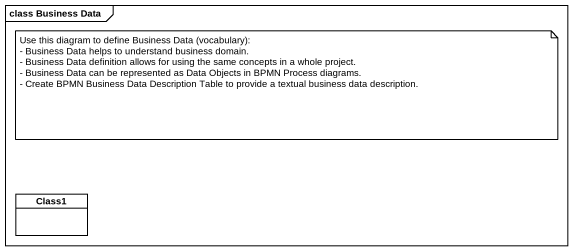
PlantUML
@startuml
mainframe class Business Data
hide circle
hide empty members
class Class1
note as N1
  Use this diagram to define Business Data (vocabulary):
  - Business Data helps to understand business domain.
  - Business Data definition allows for using the same concepts in a whole project.
  - Business Data can be represented as Data Objects in BPMN Process diagrams.
  - Create BPMN Business Data Description Table to provide a textual business data description.
end note
@enduml
